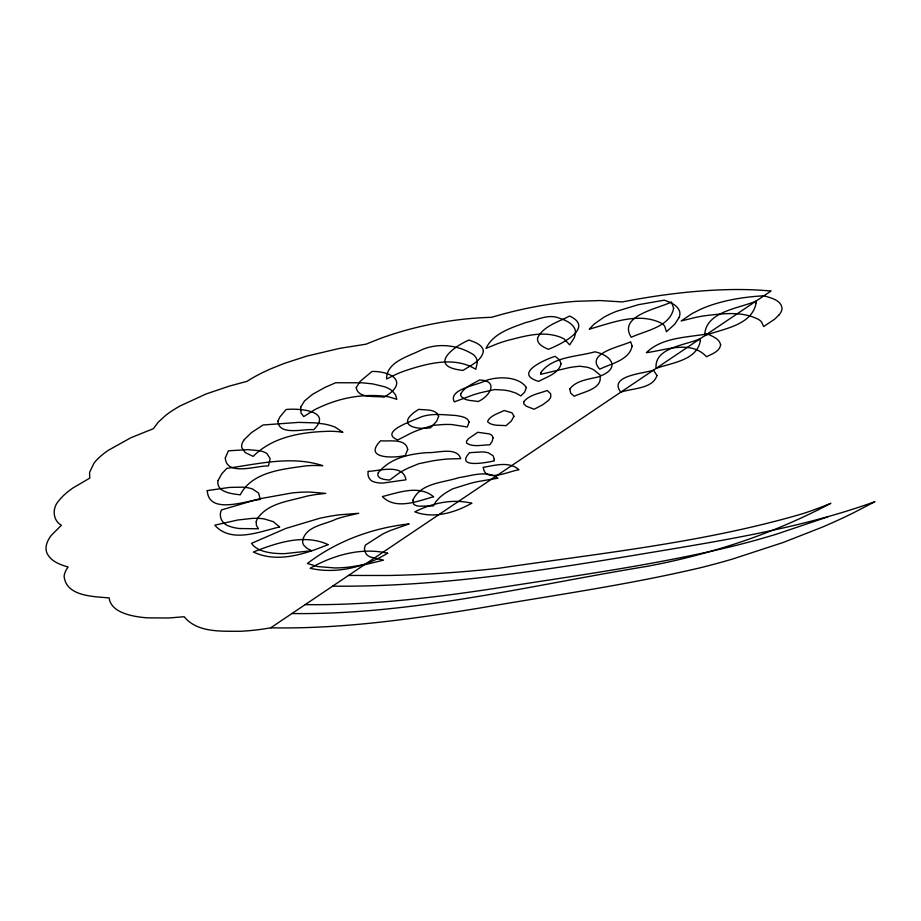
<?xml version="1.0" encoding="UTF-8"?>
<svg xmlns="http://www.w3.org/2000/svg" width="921" height="921" viewBox="0 0 921 921"><rect width="100%" height="100%" fill="white"/><g stroke="black" fill="none" stroke-linecap="round" stroke-linejoin="round"><path stroke-width="1.38" d="M270.716 627.823L771.027 291.024C741.06 288.204 710.862 289.666 680.987 292.878A264.96 90.626 -14 0 0 622.4 301.938L600.227 300.545L576.27 301.305A145.115 49.63 -14 0 0 491.641 317.319C464.288 318.044 437.049 322.085 410.582 329.004A120.271 41.134 -14 0 0 380.177 338.537L365.925 344.201L339.895 348.322L306.992 356.047L284.393 363.358L270.636 368.884A99.629 34.077 -14 0 0 252.366 378.059L246.989 381.34L229.559 386.037L205.993 394.004L180.136 405.931A94 32.154 -14 0 0 165.527 415.521L158.343 422.083L153.346 428.702L130.909 437.717L108.068 450.45A93.654 32.028 -14 0 0 93.965 463.24L89.579 472.392L89.774 478.103L73.047 487.9A94.955 32.477 -14 0 0 58.817 500.759C52.094 507.828 52.485 520.146 61.362 525.292L51.208 535.492A107.181 36.656 -14 0 0 46.983 553.164C50.77 561.315 60.015 564.665 68.073 566.991A95.047 32.511 -14 0 0 64.113 576.235C66.036 596.532 93.781 596.497 109.173 597.925C109.611 603.462 113.651 607.883 118.279 610.565A104.821 35.85 -14 0 0 147.544 617.853L168.382 618.003L184.2 616.736C197.29 632.9 221.385 631.104 240.162 631.288A99.952 34.181 -14 0 0 270.716 627.823C340.298 629.124 409.477 619.453 477.987 608.344C552.577 595.427 627.719 584.962 701.422 567.497A276.381 94.529 -14 0 0 732.241 559.139L783.149 542.492L822.28 527.157A313.324 107.17 -14 0 0 852.927 513.112L874.95 501.669C810.434 524.901 742.798 537.07 675.381 548.432C561.994 567.336 447.951 587.23 332.596 586.17M827.921 516.831L776.633 534.122A307.752 105.259 -14 0 1 734.532 545.808C655.625 564.987 574.992 575.74 494.876 588.415C432.122 597.925 368.768 605.477 305.196 604.613M348.506 575.452L388.374 575.487A585.1 200.11 -14 0 0 498.261 568.326C600.262 553.245 704.001 542.676 803.227 513.538A161.187 55.133 -14 0 0 830.88 503.28C797.632 520.86 762.738 535.32 726.83 546.498A239.195 81.808 -14 0 1 661.266 563.56L647.889 566.219C529.909 585.434 412.205 615.113 291.934 613.536M302.629 540.569L302.629 541.847A59.094 20.204 -14 0 0 303.849 545.324L306.9 548.26L311.712 550.712L285.038 553.613A63.526 21.724 -14 0 1 272.236 553.037C264.672 551.99 256.176 549.964 251.502 543.367L285.901 528.412L319.437 518.362A78.17 26.732 -14 0 1 339.193 514.839L358.718 513.285L345.824 516.255A63.929 21.862 -14 0 0 336.234 519.076C324.768 524.751 305.887 525.879 302.629 540.569M656.984 375.572C652.425 389.157 632.209 388.098 620.754 392.185C608.01 375.434 644.585 373.454 653.461 370.161L656.984 375.572M356.22 387.66C358.223 399.058 375.664 395.65 384.115 397.147C409.016 382.745 392.657 371.175 372.026 371.451L360.042 381.432L356.22 387.66M673.642 308.178C670.212 326.863 645.874 330.547 631.265 337.236C617.346 315.661 658.976 308.5 671.386 301.973L673.642 308.178M207.26 490.617C208.699 515.288 246.344 500.54 260.355 499.447L258.525 493L252.492 488.97A43.333 14.817 -14 0 0 242.66 487.163L229.444 487.416L207.26 490.617M364.497 548.306L364.624 551.046L366.523 554.43A51.588 17.637 -14 0 0 370.38 557.032L383.516 560.141L366.121 564.389L349.853 567.002A66.899 22.887 -14 0 1 334.979 567.958L317.849 566.576L307.395 563.514C336.706 540.972 372.556 527.929 409.154 523.899L390.619 530.427A60.728 20.769 -14 0 0 382.353 534.226L365.303 545.163L364.497 548.306M477.389 362.298L475.766 369.298C454.583 356.047 427.494 363.369 405.413 370.645A56.446 19.306 -14 0 0 396.79 374.018L386.578 378.98C386.336 362.506 407.094 356.807 419.216 350.982C436.163 342.336 457.564 344.512 473.394 354.631A81.647 27.929 -14 0 1 477.055 360.203L477.389 362.298M493.034 437.889L491.987 441.677L489.753 444.878C482.27 444.739 473.152 447.548 466.556 443.07L466.59 441.067L468.616 438.569L477.815 432.283L489.396 433.918A26.939 9.21 -14 0 1 492.332 435.967L493.034 437.889M469.1 422.048L467.281 426.999L452.038 424.569A57.873 19.79 -14 0 0 443.174 424.535L432.974 425.329L420.218 429.416A58.725 20.089 -14 0 0 411.399 432.951L397.734 439.973C377.748 431.673 414.864 420.206 420.437 417.19C431.546 412.907 444.037 414.864 455.722 415.463C460.373 416.419 467.408 416.649 469.1 422.048M537.553 337.949C536.655 344.155 543.712 347.229 548.352 349.312C559.519 344.972 595.427 327.899 569.569 316.041C558.437 321.993 543.563 325.873 537.553 337.949M632.128 346.146C629.078 360.295 610.991 363.634 599.79 369.16C584.593 353.192 621.813 346.365 630.643 341.783L632.128 346.146M540.719 372.729L540.615 374.329L569.581 367.548A60.107 20.561 -14 0 1 579.804 366.236L587.253 367.226A80.979 27.699 -14 0 1 593.757 369.816L600.976 375.791C620.846 367.606 610.727 355.126 594.908 351.81C577.03 356.911 552.485 356.404 540.719 372.729M526.398 387.534L524.579 392.265L520.814 395.903L515.967 393.117L510.073 391.172A60.533 20.699 -14 0 0 503.027 390.009L494.692 389.56L481.211 392.565A60.21 20.596 -14 0 0 473.739 394.695L454.306 401.89C447.548 389.18 478.252 385.024 485.171 380.799C497.006 376.252 518.477 375.883 526.398 387.534M460.707 393.969L460.604 395.305C463.77 401.245 472.415 400.313 478.126 401.533C489.995 396.306 499.194 380.534 479.45 380.016C472.899 383.988 464.529 386.912 460.707 393.969M494.301 459.395L494.174 460.891C487.739 462.354 454.444 468.985 469.583 452.683L482.477 451.912A27.78 9.498 -14 0 1 488.257 452.798L493.138 455.745L494.301 459.395M483.329 467.361C484.584 483.433 510.303 470.758 518.984 469.768C509.371 461.007 494.75 465.335 483.329 467.361M700.328 340.689C697.139 360.479 671.421 362.793 656.109 368.377C653.968 347.159 686.467 345.26 700.305 338.629L700.328 340.689M720.636 344.753C719.796 351.557 711.772 354.009 706.522 356.726C690.6 339.711 665.964 350.279 646.358 352.662C662.164 337.19 686.859 337.57 707.386 333.863C712.336 336.349 719.336 338.629 720.636 344.753M756.037 303.343C751.663 325.804 722.409 328.809 704.726 335.647C704.887 311.528 739.033 308.523 755.991 301.144L756.037 303.343M256.211 521.873L256.429 525.488L258.467 528.781L239.379 528.527A58.806 20.112 -14 0 1 229.375 526.225C222.422 524.394 218.093 516.554 221.512 509.912L258.916 498.906L292.153 492.931A76.811 26.272 -14 0 1 309.87 492.056L325.758 493.38L316.191 494.496A61.765 21.125 -14 0 0 306.394 496.235C289.608 501.174 268.955 502.693 257.88 517.924A53.982 18.466 -14 0 0 256.211 521.873M561.096 363.691C558.771 373.673 546.544 376.85 538.693 381.398C512.433 373.592 545.301 359.374 555.11 356.323L559.427 359.8L561.096 363.691M225.311 457.933C226.255 476.698 257.396 465.358 268.437 465.945L270.175 458.623L266.963 453.616A44.795 15.323 -14 0 0 259.411 450.703L248.152 449.655L228.408 450.795L225.311 457.933M368.262 471.379C366.926 476.065 369.793 481.188 374.674 482.12A27.135 9.279 -14 0 0 382.975 483.065L405.988 479.818C403.156 463.378 379.659 470.907 368.262 471.379M438.638 416.234L436.727 421.162L430.556 427.781C411.353 430.406 396.283 423.027 418.767 409.315C425.157 410.305 436.082 408.59 438.638 416.234M277.9 421.208C278.821 436.22 304.333 428.495 313.681 429.716C333.356 410.386 297.967 408.164 286.063 409.511L279.915 416.948L277.9 421.208M483.433 351.235C481.51 361.032 470.55 365.384 463.079 370.403C427.92 366.742 451.52 347.724 468.973 340.022C474.465 342.198 482.523 344.362 483.433 351.235M412.815 500.241L413.633 504.132A21.805 7.46 -14 0 0 418.963 506.205L433.446 505.894L435.886 501.634L439.778 497.409A53.395 18.259 -14 0 1 446.95 492.09L452.625 488.855L469.388 483.629A65.541 22.415 -14 0 1 477.585 481.637L497.927 478.172C486.864 469.825 471.322 475.95 458.946 477.608C442.955 482.915 420.782 482.754 412.815 500.241M569.765 389.053L570.767 393.279L574.267 396.249C582.682 392.024 602.265 389.111 600.089 376.378C589.889 379.348 576.534 379.855 569.765 389.053M575.464 333.149L574.382 337.57L569.673 344.868L564.136 338.997A64.505 22.058 -14 0 0 559.392 336.821C542.193 330.708 524.084 336.257 507.149 340.563A59.059 20.204 -14 0 0 497.697 343.637L485.989 348.38C493.242 333.137 511.397 327.853 526.052 322.454C536.955 320.105 548.352 313.554 559.415 318.206C564.826 320.013 570.629 322.315 573.956 327.231A82.499 28.217 -14 0 1 575.464 333.149M218.024 480.532C215.951 492.251 232.08 493.886 240.266 494.807C251.997 471.782 282.413 469.273 305.277 465.957A60.245 20.607 -14 0 1 314.36 465.473L322.764 465.681C291.681 455.377 258.237 463.988 226.831 468.375L221.903 473.624L218.024 480.532M300.683 407.174L301.063 413.022L303.734 416.603L314.729 409.707A52.301 17.89 -14 0 1 322.787 405.942C341.426 397.791 361.803 394.176 382.1 395.961A63.422 21.69 -14 0 1 389.203 396.974L396.836 399.323L395.581 394.936L392.565 391.195A82.441 28.194 -14 0 0 384.667 386.785L372.625 383.884L362.229 382.802L335.635 382.745L325.078 387.361L312.726 394.223L304.575 400.865L300.683 407.174M513.941 416.223L511.316 421.058L506.02 425.686C500.103 424.972 492.62 426.331 487.865 422.048L487.704 421.093C490.847 415.164 498.514 413.483 504.063 410.49L511.995 412.827L513.941 416.223M523.807 401.683L523.865 403.974L526.156 406.161L534.111 409.246L542.895 404.664L548.317 400.543A30.128 10.304 -14 0 0 550.781 396.905L550.689 393.797L547.258 390.492C539.315 393.463 529.425 394.752 523.807 401.683M407.681 449.471L405.263 455.538C394.602 458.128 362.414 459.245 380.603 440.779C388.984 441.7 405.873 437.889 407.681 449.471M378.266 472.784C375.699 479.15 385.692 479.703 389.733 480.025L399.99 472.45A53.752 18.385 -14 0 1 409.592 467.465L418.94 463.666L432.674 460.88A67.014 22.921 -14 0 1 448.262 458.98L460.742 458.635C456.666 446.374 437.36 453.201 427.609 452.625C409.592 453.8 390.09 458.002 378.266 472.784M679.145 317.434L674.69 324.273L666.39 331.756L664.743 326.253A63.008 21.551 -14 0 0 661.923 323.513C639.209 311.655 612.223 322.695 589.313 329.165L594.01 324.18L603.785 317.319A48.675 16.647 -14 0 1 616.633 311.286L638.161 304.747L664.248 300.177C670.143 302.261 677.338 304.851 679.594 311.31A70.468 24.096 -14 0 1 679.145 317.434M244.33 439.57L242.937 441.723A55.905 19.122 -14 0 0 241.786 447.606L245.193 452.545L253.194 456.402C273.077 436.174 303.423 431.742 330.604 431.258A61.857 21.16 -14 0 1 340.643 431.984L342.877 432.34L335.428 427.332A85.722 29.322 -14 0 0 324.491 424.086L315.27 422.866L298.565 422.382L263.072 424.984L251.479 432.605L244.33 439.57M779.235 314.706L774.596 319.242L763.636 326.541L761.609 322.085A63.135 21.586 -14 0 0 758.386 319.357C741.877 310.93 722.548 313.624 704.853 315.742A63.135 21.586 -14 0 0 694.86 317.572L681.183 320.969L691.924 313.658L700.374 309.375A50.367 17.223 -14 0 1 714.915 303.93C730.813 299.06 747.38 296.735 763.946 295.779C770.647 297.909 781.227 299.935 782.044 308.466A50.367 17.223 -14 0 1 779.235 314.706M387.672 553.222C364.693 567.037 336.695 574.347 310.124 568.28C333.402 555.213 361.032 547.062 387.672 553.222M471.713 503.246C454.801 512.755 433.733 518.984 414.807 511.846C432.191 503.108 452.499 498.526 471.713 503.246M328.118 544.61C305.058 554.005 277.44 563.41 253.379 552.013C276.599 542.906 303.942 533.489 328.118 544.61M433.561 496.741C417.846 501.093 395.846 510.361 382.353 496.557C398.448 492.585 419.147 484.607 433.561 496.741M279.593 526.939C259.676 531.636 231.056 543.689 214.777 525.177L237.595 520.043L252.089 518.408A43.264 14.794 -14 0 1 264.074 518.891L273.318 521.666L279.593 526.939"/></g></svg>
